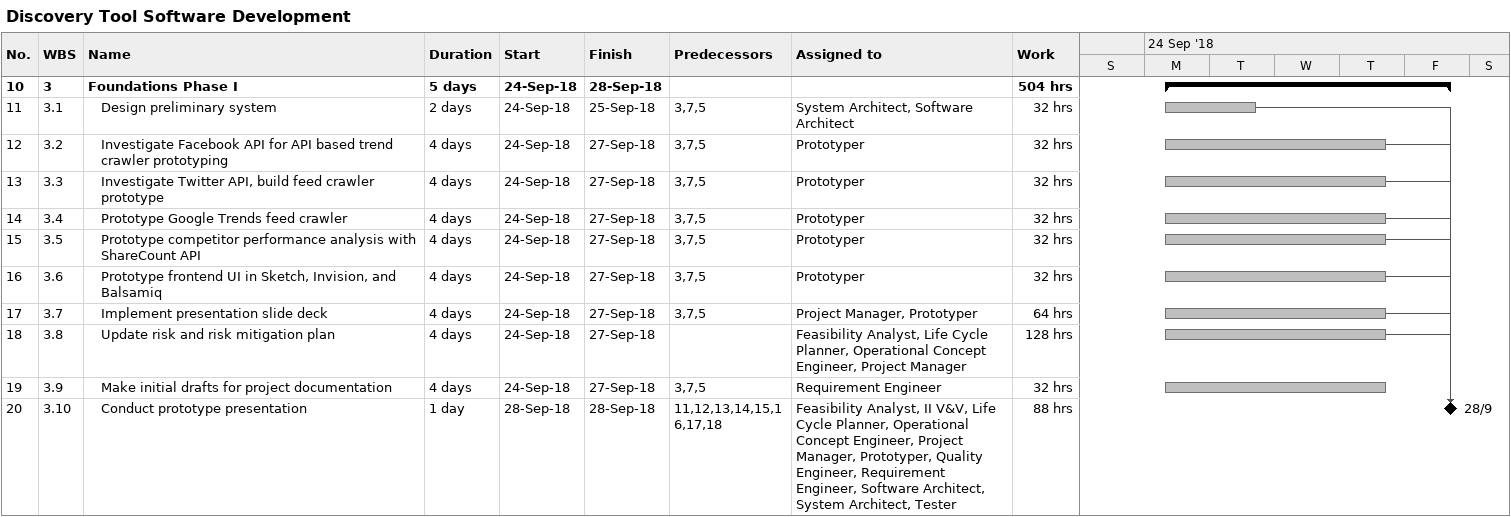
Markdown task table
Discovery Tool Software Development

| ID | WBS | Task | Duration | Start | Finish | Predecessors | Resources | Work (h) |
|---|---|---|---|---|---|---|---|---|
| 10 | 3 | **Foundations Phase I** | 5d | 2018-09-24 | 2018-09-28 |  |  | 504 |
| 11 | 3.1 | Design preliminary system | 2d | 2018-09-24 | 2018-09-25 | 3, 7, 5 | System Architect, Software Architect | 32 |
| 12 | 3.2 | Investigate Facebook API for API based trend crawler prototyping | 4d | 2018-09-24 | 2018-09-27 | 3, 7, 5 | Prototyper | 32 |
| 13 | 3.3 | Investigate Twitter API, build feed crawler prototype | 4d | 2018-09-24 | 2018-09-27 | 3, 7, 5 | Prototyper | 32 |
| 14 | 3.4 | Prototype Google Trends feed crawler | 4d | 2018-09-24 | 2018-09-27 | 3, 7, 5 | Prototyper | 32 |
| 15 | 3.5 | Prototype competitor performance analysis with ShareCount API | 4d | 2018-09-24 | 2018-09-27 | 3, 7, 5 | Prototyper | 32 |
| 16 | 3.6 | Prototype frontend UI in Sketch, Invision, and Balsamiq | 4d | 2018-09-24 | 2018-09-27 | 3, 7, 5 | Prototyper | 32 |
| 17 | 3.7 | Implement presentation slide deck | 4d | 2018-09-24 | 2018-09-27 | 3, 7, 5 | Project Manager, Prototyper | 64 |
| 18 | 3.8 | Update risk and risk mitigation plan | 4d | 2018-09-24 | 2018-09-27 |  | Feasibility Analyst, Life Cycle Planner, Operational Concept Engineer, Project Manager | 128 |
| 19 | 3.9 | Make initial drafts for project documentation | 4d | 2018-09-24 | 2018-09-27 | 3, 7, 5 | Requirement Engineer | 32 |
| 20 | 3.10 | Conduct prototype presentation | 1d | 2018-09-28 | 2018-09-28 | 11, 12, 13, 14, 15, 16, 17, 18 | Feasibility Analyst, II V&V, Life Cycle Planner, Operational Concept Engineer, Project Manager, Prototyper, Quality Engineer, Requirement Engineer, Software Architect, System Architect, Tester | 88 |
